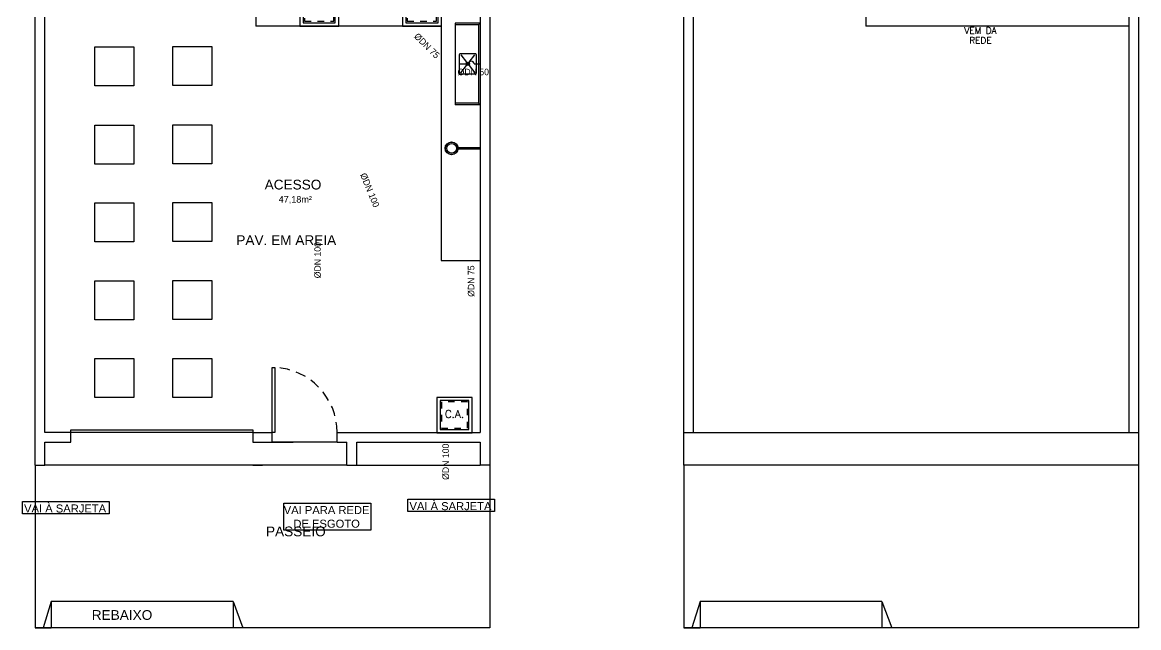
# Model space of a CAD drawing. Header units: millimetres. Extents: x 1936 to 2253, y 326 to 453.
# Drawn here: x 2091.95 to 2109.13, y 336.97 to 346.28 of the extents above; entities that cross this region are included whole.
import ezdxf
from ezdxf.enums import TextEntityAlignment as Align

# ---------------------------------------------------------------- set-up
doc = ezdxf.new("R2010")
doc.units = ezdxf.units.MM
doc.header["$LTSCALE"] = 0.5
doc.linetypes.add('HIDDEN', pattern=[9.525, 6.35, -3.175])
for name, color, linetype in [('-HIDRO', 8, 'Continuous'), ('A-PEN-M', 6, 'Continuous'), ('Diametro', 2, 'Continuous'), ('HIDROGRAFIA', 4, 'Continuous'), ('TEXTO', 7, 'Continuous'), ('VISTA1', 1, 'Continuous')]:
    doc.layers.add(name, color=color, linetype=linetype)
doc.styles.add('CARIMBO_DADOS', font='arial.ttf', dxfattribs={"height": 0.1})
doc.styles.add('R80', font='simplex.shx', dxfattribs={"height": 12})
doc.styles.add('ROMANS', font='romans')

# ---------------------------------------------------------------- blocks, each defined once
blk = doc.blocks.new('inp_cx')
for p, q in [((40, 40), (-40, 40)), ((-40, 40), (-40, -40)), ((40, -40), (40, 40)), ((-40, -40), (40, -40))]:
    blk.add_line(p, q)
at = {"color": 1, "linetype": 'Continuous', "ltscale": 0.5}
for p, q in [((33, 33), (-33, 33)), ((-33, 33), (-33, -33)), ((33, -33), (33, 33)), ((-33, -33), (33, -33))]:
    blk.add_line(p, q, dxfattribs=at)
at = {"color": 1, "linetype": 'HIDDEN', "ltscale": 0.5}
for p, q in [((30, 30), (-30, 30)), ((-30, 30), (-30, -30)), ((30, -30), (30, 30)), ((-30, -30), (30, -30))]:
    blk.add_line(p, q, dxfattribs=at)
at = {"style": 'R80'}
blk.add_text('C.I.', height=20.59, dxfattribs=at).set_placement((-19.6, -7.5))
blk = doc.blocks.new('_cxareia')
for p, q in [((40, 40), (-40, 40)), ((-40, 40), (-40, -40)), ((40, -40), (40, 40)), ((-40, -40), (40, -40))]:
    blk.add_line(p, q)
at = {"color": 1, "linetype": 'Continuous', "ltscale": 0.5}
for p, q in [((33, 33), (-33, 33)), ((-33, 33), (-33, -33)), ((33, -33), (33, 33)), ((-33, -33), (33, -33))]:
    blk.add_line(p, q, dxfattribs=at)
at = {"color": 1, "linetype": 'HIDDEN', "ltscale": 0.5}
for p, q in [((30, 30), (-30, 30)), ((-30, 30), (-30, -30)), ((30, -30), (30, 30)), ((-30, -30), (30, -30))]:
    blk.add_line(p, q, dxfattribs=at)
at = {"style": 'R80'}
blk.add_text('C.A.', height=17.28, dxfattribs=at).set_placement((-22, -6.1))
blk = doc.blocks.new('_cxgordu')
for p, q in [((40, 40), (-40, 40)), ((-40, 40), (-40, -40)), ((40, -40), (40, 40)), ((-40, -40), (40, -40))]:
    blk.add_line(p, q)
at = {"color": 1, "linetype": 'Continuous', "ltscale": 0.5}
for p, q in [((33, 33), (-33, 33)), ((-33, 33), (-33, -33)), ((33, -33), (33, 33)), ((-33, -33), (33, -33))]:
    blk.add_line(p, q, dxfattribs=at)
at = {"color": 1, "linetype": 'HIDDEN', "ltscale": 0.5}
for p, q in [((30, 30), (-30, 30)), ((-30, 30), (-30, -30)), ((30, -30), (30, 30)), ((-30, -30), (30, -30))]:
    blk.add_line(p, q, dxfattribs=at)
at = {"style": 'R80'}
blk.add_text('C.G.', height=18.48, dxfattribs=at).set_placement((-24.3, -6.9))

msp = doc.modelspace()

# ---------------------------------------------------------------- linework, layer by layer
at = {"layer": '-HIDRO', "ltscale": 0.05}
for p, q in [((2092.149, 339.471), (2092.149, 364.471)), ((2099.149, 364.471), (2099.149, 339.471)), ((2092.299, 339.971), (2092.299, 358.221)), ((2102.132, 339.471), (2102.132, 358.221)), ((2102.282, 339.971), (2102.282, 358.221)), ((2104.932, 350.721), (2104.932, 346.221)), ((2095.549, 346.821), (2095.549, 346.221)), ((2098.999, 346.821), (2098.999, 339.971)), ((2108.982, 346.821), (2108.982, 339.971)), ((2109.132, 346.821), (2109.132, 339.471)), ((2098.399, 346.221), (2095.549, 346.221)), ((2098.399, 346.221), (2098.399, 342.615)), ((2108.982, 346.221), (2104.932, 346.221)), ((2098.399, 342.615), (2098.999, 342.615)), ((2092.699, 339.971), (2092.299, 339.971)), ((2092.699, 339.821), (2092.699, 339.971)), ((2097.099, 339.971), (2098.999, 339.971)), ((2102.132, 339.971), (2109.132, 339.971)), ((2102.132, 339.471), (2102.132, 339.971)), ((2109.132, 339.971), (2109.132, 339.471)), ((2092.299, 339.471), (2092.299, 339.821)), ((2097.099, 339.821), (2098.999, 339.821)), ((2098.999, 339.821), (2098.999, 339.471)), ((2092.149, 339.471), (2092.299, 339.471)), ((2092.149, 339.471), (2092.149, 336.971)), ((2092.149, 339.471), (2092.149, 336.971)), ((2096.949, 339.471), (2097.099, 339.471)), ((2097.099, 339.471), (2098.999, 339.471)), ((2099.149, 339.471), (2098.999, 339.471)), ((2099.149, 339.471), (2099.149, 336.971)), ((2099.149, 339.471), (2099.149, 336.971)), ((2102.132, 339.471), (2102.132, 336.971)), ((2102.132, 339.471), (2102.132, 336.971)), ((2109.132, 339.471), (2102.132, 339.471)), ((2109.132, 339.471), (2109.132, 336.971)), ((2109.132, 339.471), (2109.132, 336.971)), ((2092.399, 337.371), (2092.274, 336.971)), ((2095.199, 337.371), (2092.399, 337.371)), ((2092.399, 337.371), (2092.399, 336.971)), ((2095.199, 337.371), (2095.199, 336.971)), ((2095.199, 337.371), (2095.349, 336.971)), ((2102.382, 337.371), (2102.257, 336.971)), ((2105.182, 337.371), (2102.382, 337.371)), ((2102.382, 337.371), (2102.382, 336.971)), ((2105.182, 337.371), (2105.182, 336.971)), ((2105.182, 337.371), (2105.332, 336.971)), ((2099.149, 336.971), (2092.149, 336.971)), ((2099.149, 336.971), (2092.149, 336.971)), ((2092.149, 336.971), (2092.399, 336.971)), ((2109.132, 336.971), (2102.132, 336.971)), ((2109.132, 336.971), (2102.132, 336.971)), ((2102.132, 336.971), (2102.382, 336.971))]:
    msp.add_line(p, q, dxfattribs=at)
at = {"layer": '-HIDRO'}
for p, q in [((2098.616, 346.266), (2098.616, 345.012)), ((2098.999, 346.266), (2098.616, 346.266)), ((2098.974, 346.241), (2098.616, 346.241)), ((2098.974, 346.241), (2098.999, 346.266)), ((2098.974, 346.241), (2098.974, 345.036)), ((2098.999, 346.266), (2098.999, 345.012)), ((2098.702, 345.78), (2098.788, 345.668)), ((2098.83, 345.668), (2098.916, 345.78)), ((2098.704, 345.505), (2098.788, 345.614)), ((2098.83, 345.614), (2098.916, 345.503)), ((2098.974, 345.036), (2098.616, 345.036)), ((2098.999, 345.012), (2098.616, 345.012)), ((2098.974, 345.036), (2098.999, 345.012)), ((2098.999, 344.352), (2098.659, 344.352)), ((2098.659, 344.332), (2098.999, 344.332)), ((2098.999, 344.332), (2098.999, 344.352))]:
    msp.add_line(p, q, dxfattribs=at)
at = {"layer": '-HIDRO', "ltscale": 0.1}
for p, q in [((2092.699, 339.971), (2092.699, 339.971)), ((2095.499, 339.971), (2095.799, 339.971)), ((2095.499, 339.971), (2095.499, 339.821)), ((2095.799, 339.821), (2095.799, 339.971)), ((2096.799, 339.971), (2097.099, 339.971)), ((2096.799, 339.821), (2096.799, 339.971)), ((2092.299, 339.821), (2092.699, 339.821)), ((2095.499, 339.821), (2096.12, 339.821)), ((2096.799, 339.821), (2095.799, 339.821)), ((2096.799, 339.821), (2096.949, 339.821)), ((2096.949, 339.471), (2096.949, 339.821)), ((2097.099, 339.471), (2097.099, 339.821)), ((2096.949, 339.471), (2092.299, 339.471)), ((2095.499, 339.471), (2095.649, 339.471))]:
    msp.add_line(p, q, dxfattribs=at)
at = {"layer": '-HIDRO', "ltscale": 0.05}
for points in [[(2093.67, 345.304), (2093.07, 345.304), (2093.07, 345.904), (2093.67, 345.904)], [(2094.87, 345.308), (2094.27, 345.308), (2094.27, 345.908), (2094.87, 345.908)], [(2093.67, 344.1), (2093.07, 344.1), (2093.07, 344.7), (2093.67, 344.7)], [(2094.87, 344.104), (2094.27, 344.104), (2094.27, 344.704), (2094.87, 344.704)], [(2093.67, 342.904), (2093.07, 342.904), (2093.07, 343.504), (2093.67, 343.504)], [(2094.87, 342.908), (2094.27, 342.908), (2094.27, 343.508), (2094.87, 343.508)], [(2093.67, 341.704), (2093.07, 341.704), (2093.07, 342.304), (2093.67, 342.304)], [(2094.87, 341.708), (2094.27, 341.708), (2094.27, 342.308), (2094.87, 342.308)], [(2093.67, 340.508), (2093.07, 340.508), (2093.07, 341.108), (2093.67, 341.108)], [(2094.87, 340.511), (2094.27, 340.511), (2094.27, 341.111), (2094.87, 341.111)]]:
    msp.add_lwpolyline(points, close=True, dxfattribs=at)
at = {"layer": '-HIDRO'}
msp.add_lwpolyline([(2098.683, 345.676), (2098.683, 345.786, -0.414214), (2098.696, 345.799), (2098.923, 345.799, -0.414214), (2098.935, 345.786), (2098.935, 345.496, -0.414214), (2098.923, 345.484), (2098.696, 345.484, -0.414214), (2098.683, 345.496), (2098.683, 345.676)], format="xyb", dxfattribs=at)
at = {"layer": '-HIDRO', "ltscale": 0.1}
for points in [[(2095.839, 340.971), (2095.839, 339.971), (2095.799, 339.971), (2095.799, 340.971)], [(2095.499, 339.971), (2092.699, 339.971), (2092.699, 340.011), (2095.499, 340.011)]]:
    msp.add_lwpolyline(points, close=True, dxfattribs=at)
at = {"layer": '-HIDRO'}
for centre, radius in [((2098.809, 345.641), 0.0272), ((2098.809, 345.641), 0.0167), ((2098.809, 345.641), 0.0102), ((2098.56, 344.342), 0.1), ((2098.56, 344.342), 0.095), ((2098.56, 344.342), 0.0758)]:
    msp.add_circle(centre, radius, dxfattribs=at)
at = {"layer": '-HIDRO', "linetype": 'HIDDEN', "ltscale": 0.05}
msp.add_arc((2095.798, 339.971), 1.001, 0, 87.6617, dxfattribs=at)
at = {"layer": 'A-PEN-M', "color": 230}
for points in [[(2099.221, 338.756), (2097.884, 338.756), (2097.884, 338.948), (2099.221, 338.948)], [(2093.291, 338.72), (2091.954, 338.72), (2091.954, 338.912), (2093.291, 338.912)], [(2097.315, 338.471), (2095.978, 338.471), (2095.978, 338.887), (2097.315, 338.887)]]:
    msp.add_lwpolyline(points, close=True, dxfattribs=at)
at = {"layer": 'VISTA1'}
for p, q in [((2098.689, 345.641), (2098.817, 345.641)), ((2098.907, 345.641), (2099.002, 345.641))]:
    msp.add_line(p, q, dxfattribs=at)
msp.add_arc((2098.862, 345.638), 0.0449, 4.0485, 175.9515, dxfattribs=at)

# ---------------------------------------------------------------- block references
at = {"layer": 'HIDROGRAFIA'}
for name, p, xscale, yscale, zscale in [('inp_cx', (2096.522, 346.521), 0.007500000000163709, 0.007499999999936335, 0.0075), ('_cxgordu', (2098.103, 346.521), 0.007500000000163709, 0.007499999999936335, 0.0075), ('_cxareia', (2098.604, 340.239), 0.006750000000465661, 0.006750000000010914, 0.00675)]:
    msp.add_blockref(name, p, dxfattribs=dict(at, xscale=xscale, yscale=yscale, zscale=zscale))

# ---------------------------------------------------------------- texts
at = {"layer": '-HIDRO', "attachment_point": 5, "style": 'CARIMBO_DADOS'}
for s, insert, char_height in [('ACESSO', (2096.119, 343.783), 0.15), ('47,18m²', (2096.154, 343.548), 0.1), ('PAV. EM AREIA', (2096.015, 342.93), 0.15), ('PASSEIO', (2096.163, 338.45), 0.15), ('REBAIXO', (2093.488, 337.165), 0.15)]:
    msp.add_mtext(s, dxfattribs=dict(at, insert=insert, char_height=char_height))
at = {"layer": 'A-PEN-M', "color": 230, "style": 'CARIMBO_DADOS'}
for s, p in [('VAI À SARJETA', (2098.542, 338.778)), ('VAI À SARJETA', (2092.612, 338.742)), ('VAI PARA REDE', (2096.636, 338.718)), ('DE ESGOTO', (2096.636, 338.508))]:
    msp.add_text(s, height=0.1232, rotation=0, dxfattribs=at).set_placement(p, align=Align.CENTER)
at = {"layer": 'Diametro', "style": 'ROMANS'}
for s, p in [('VEM DA', (2106.697, 346.105)), ('REDE', (2106.697, 345.952))]:
    msp.add_text(s, height=0.1, rotation=0, dxfattribs=at).set_placement(p, align=Align.CENTER)
at = {"layer": 'TEXTO'}
for s, rotation, p in [('ØDN 75', 315, (2098.18, 345.92)), ('ØDN 100', 292.334, (2097.302, 343.699)), ('ØDN 100', 90, (2096.497, 342.622)), ('ØDN 75', 90, (2098.859, 342.3)), ('ØDN 100', 90, (2098.468, 339.522))]:
    msp.add_text(s, height=0.1, rotation=rotation, dxfattribs=at).set_placement(p, align=Align.MIDDLE_CENTER)
msp.add_text('ØDN 50', height=0.1, dxfattribs=at).set_placement((2098.893, 345.516), align=Align.MIDDLE_CENTER)

doc.saveas('drawing.dxf')
